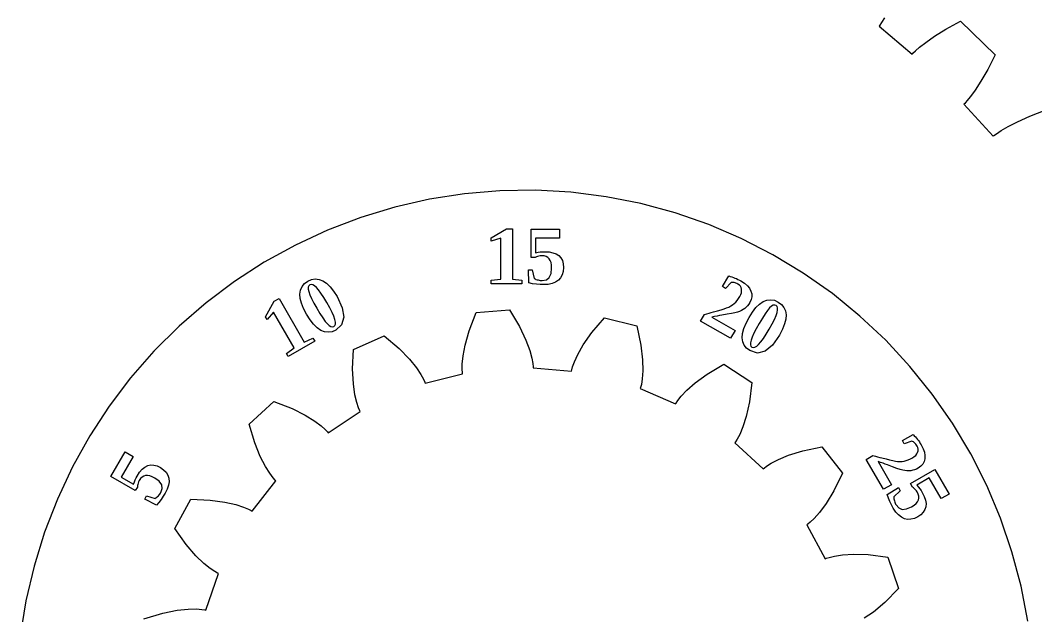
# Model space of a CAD drawing. Header units: metres. Extents: x -322 to 194, y -258 to 258.
# Drawn here: x -67.7 to 68.5, y 11.2 to 91 of the extents above; entities that cross this region are included whole.
import ezdxf

# ---------------------------------------------------------------- set-up
doc = ezdxf.new("R2010")
doc.units = ezdxf.units.M

msp = doc.modelspace()

# ---------------------------------------------------------------- linework, layer by layer
for p, q in [((48.2382, 91.3914), (47.8465, 90.7499)), ((47.5959, 90.3822), (47.5076, 90.2644)), ((47.5076, 90.2644), (51.9468, 86.5112)), ((47.8465, 90.7499), (47.5959, 90.3822)), ((56.4683, 89.8483), (58.4084, 90.9157)), ((58.4084, 90.9157), (63.0778, 86.3998)), ((53.7825, 88.0813), (54.9446, 88.8968)), ((54.9446, 88.8968), (56.4683, 89.8483)), ((52.3693, 86.9261), (52.9367, 87.4191)), ((52.9367, 87.4191), (53.7825, 88.0813)), ((51.9468, 86.5112), (52.0484, 86.6179)), ((52.0484, 86.6179), (52.3693, 86.9261)), ((63.0778, 86.3998), (62.0759, 84.4251)), ((62.0759, 84.4251), (61.1758, 82.8704)), ((61.1758, 82.8704), (60.3996, 81.6817)), ((59.7661, 80.8143), (59.2923, 80.2307)), ((60.3996, 81.6817), (59.7661, 80.8143)), ((58.995, 79.8997), (58.8917, 79.7946)), ((58.8917, 79.7946), (62.7911, 75.4833)), ((59.2923, 80.2307), (58.995, 79.8997)), ((66.08, 77.448), (67.717, 78.188)), ((67.717, 78.188), (69.7821, 78.9872)), ((63.8931, 76.2512), (64.8197, 76.7947)), ((64.8197, 76.7947), (66.08, 77.448)), ((62.7911, 75.4833), (62.906, 75.5755)), ((62.906, 75.5755), (63.265, 75.8382)), ((63.265, 75.8382), (63.8931, 76.2512)), ((-3.38458, 68.176), (-8.13205, 67.7739)), ((1.37936, 68.2461), (-3.38458, 68.176)), ((6.13661, 67.9836), (1.37936, 68.2461)), ((-12.8399, 67.0415), (-17.4852, 65.9825)), ((-8.13205, 67.7739), (-12.8399, 67.0415)), ((10.864, 67.3899), (6.13661, 67.9836)), ((15.5384, 66.4679), (10.864, 67.3899)), ((-17.4852, 65.9825), (-22.0453, 64.6021)), ((20.1371, 65.2221), (15.5384, 66.4679)), ((-22.0453, 64.6021), (-26.498, 62.9069)), ((24.6377, 63.6585), (20.1371, 65.2221)), ((-26.498, 62.9069), (-30.8217, 60.9053)), ((-4.52878, 61.8867), (-2.47278, 63.0887)), ((-2.47278, 63.0887), (-1.70078, 63.0887)), ((-1.70078, 63.0887), (-1.70078, 56.3268)), ((0.81, 59.2558), (0.81, 63.0247)), ((0.81, 63.0247), (4.616, 63.0247)), ((4.616, 63.0247), (4.616, 61.8117)), ((29.0183, 61.7848), (24.6377, 63.6585)), ((-4.52878, 61.4247), (-4.52878, 61.8867)), ((-3.27277, 61.8367), (-4.52878, 61.4247)), ((-3.27277, 56.3268), (-3.27277, 61.8367)), ((4.616, 61.8117), (1.41399, 61.8117)), ((1.41399, 61.8117), (1.41399, 59.8697)), ((33.2575, 59.6101), (29.0183, 61.7848)), ((-30.8217, 60.9053), (-34.9951, 58.6069)), ((1.73737, 59.9341), (2.04449, 59.98)), ((2.04449, 59.98), (2.33537, 60.0076)), ((2.33537, 60.0076), (2.60999, 60.0167)), ((2.60999, 60.0167), (3.21536, 59.9834)), ((3.21536, 59.9834), (3.73749, 59.8835)), ((-34.9951, 58.6069), (-38.9981, 56.023)), ((1.35399, 59.2558), (0.81, 59.2558)), ((1.52199, 59.3267), (1.35399, 59.2558)), ((1.41399, 59.8697), (1.73737, 59.9341)), ((1.68661, 59.3884), (1.52199, 59.3267)), ((1.8595, 59.4325), (1.68661, 59.3884)), ((2.04062, 59.4589), (1.8595, 59.4325)), ((2.23, 59.4677), (2.04062, 59.4589)), ((2.55437, 59.4434), (2.23, 59.4677)), ((2.8315, 59.3705), (2.55437, 59.4434)), ((3.06137, 59.2489), (2.8315, 59.3705)), ((3.24399, 59.0788), (3.06137, 59.2489)), ((3.38312, 58.8548), (3.24399, 59.0788)), ((3.4825, 58.5708), (3.38312, 58.8548)), ((3.73749, 59.8835), (4.17636, 59.7169)), ((4.17636, 59.7169), (4.532, 59.4837)), ((4.532, 59.4837), (4.80675, 59.1838)), ((4.80675, 59.1838), (5.00299, 58.816)), ((5.00299, 58.816), (5.12074, 58.3803)), ((37.3347, 57.145), (33.2575, 59.6101)), ((0.51099, 55.8188), (0.446, 57.5858)), ((0.446, 57.5858), (0.946, 57.5858)), ((0.946, 57.5858), (1.22899, 56.4167)), ((3.54211, 58.2267), (3.4825, 58.5708)), ((3.48381, 57.0908), (3.562, 57.8228)), ((3.562, 57.8228), (3.54211, 58.2267)), ((5.11731, 57.3599), (4.98924, 56.9065)), ((5.15999, 57.8768), (5.11731, 57.3599)), ((5.12074, 58.3803), (5.15999, 57.8768)), ((-38.9981, 56.023), (-42.8111, 53.1662)), ((-29.595, 55.7301), (-29.1402, 56.0623)), ((-29.1402, 56.0623), (-28.6412, 56.2816)), ((-28.6412, 56.2816), (-28.1426, 56.3629)), ((-28.1426, 56.3629), (-27.6445, 56.3062)), ((-27.6445, 56.3062), (-27.1468, 56.1116)), ((-27.1468, 56.1116), (-26.6542, 55.7816)), ((-4.53377, 56.1967), (-3.27277, 56.3268)), ((-4.53377, 55.7287), (-4.53377, 56.1967)), ((-1.70078, 56.3268), (-0.43378, 56.1967)), ((-0.43378, 56.1967), (-0.43378, 55.7287)), ((1.22899, 56.4167), (1.34111, 56.3596)), ((1.34111, 56.3596), (1.4655, 56.3083)), ((1.4655, 56.3083), (1.60211, 56.2626)), ((1.60211, 56.2626), (1.75099, 56.2227)), ((1.75099, 56.2227), (1.90224, 56.1908)), ((1.90224, 56.1908), (2.04599, 56.168)), ((2.04599, 56.168), (2.18224, 56.1543)), ((2.18224, 56.1543), (2.31099, 56.1497)), ((2.31099, 56.1497), (2.85831, 56.2543)), ((2.85831, 56.2543), (3.24924, 56.568)), ((3.24924, 56.568), (3.48381, 57.0908)), ((4.09912, 55.9321), (3.64749, 55.748)), ((4.47699, 56.1898), (4.09912, 55.9321)), ((4.7758, 56.5164), (4.47699, 56.1898)), ((4.98924, 56.9065), (4.7758, 56.5164)), ((26.5005, 55.3277), (27.3295, 56.7636)), ((27.6398, 55.887), (26.9101, 55.0912)), ((27.3295, 56.7636), (27.5404, 56.6963)), ((27.5404, 56.6963), (27.7473, 56.6269)), ((27.7475, 55.9016), (27.6398, 55.887)), ((27.7473, 56.6269), (27.9504, 56.5554)), ((27.8544, 55.9063), (27.7475, 55.9016)), ((27.9603, 55.9011), (27.8544, 55.9063)), ((27.9504, 56.5554), (28.1495, 56.4819)), ((28.0653, 55.8861), (27.9603, 55.9011)), ((28.1756, 55.8583), (28.0653, 55.8861)), ((28.1495, 56.4819), (28.3484, 56.4014)), ((28.3484, 56.4014), (28.551, 56.3089)), ((28.551, 56.3089), (28.7573, 56.2046)), ((28.7573, 56.2046), (28.9672, 56.0883)), ((28.9672, 56.0883), (29.4418, 55.7786)), ((41.23, 54.4014), (37.3347, 57.145)), ((-30.2027, 54.3346), (-30.1263, 54.8662)), ((-30.1263, 54.8662), (-29.9237, 55.3314)), ((-29.9237, 55.3314), (-29.595, 55.7301)), ((-29.0333, 55.438), (-29.1024, 55.2418)), ((-29.1024, 55.2418), (-29.1014, 54.9818)), ((-29.1014, 54.9818), (-29.0304, 54.6581)), ((-28.8943, 55.5704), (-29.0333, 55.438)), ((-29.0304, 54.6581), (-28.8824, 54.2521)), ((-28.7061, 55.6251), (-28.8943, 55.5704)), ((-28.4948, 55.5854), (-28.7061, 55.6251)), ((-28.2604, 55.4512), (-28.4948, 55.5854)), ((-28.0029, 55.2224), (-28.2604, 55.4512)), ((-27.714, 54.8892), (-28.0029, 55.2224)), ((-27.3858, 54.4402), (-27.714, 54.8892)), ((-26.6542, 55.7816), (-26.1708, 55.3181)), ((-26.1708, 55.3181), (-25.6965, 54.7209)), ((-25.6965, 54.7209), (-25.2314, 53.9901)), ((-0.43378, 55.7287), (-4.53377, 55.7287)), ((1.01212, 55.7234), (0.51099, 55.8188)), ((1.5145, 55.6553), (1.01212, 55.7234)), ((2.01811, 55.6144), (1.5145, 55.6553)), ((2.52299, 55.6008), (2.01811, 55.6144)), ((3.12212, 55.6376), (2.52299, 55.6008)), ((3.64749, 55.748), (3.12212, 55.6376)), ((26.9101, 55.0912), (26.5005, 55.3277)), ((28.2961, 55.8144), (28.1756, 55.8583)), ((28.4268, 55.7543), (28.2961, 55.8144)), ((28.5676, 55.6781), (28.4268, 55.7543)), ((28.7533, 55.5447), (28.5676, 55.6781)), ((28.8957, 55.3839), (28.7533, 55.5447)), ((28.9947, 55.1958), (28.8957, 55.3839)), ((28.9478, 54.2626), (29.0274, 54.5085)), ((29.0504, 54.9803), (28.9947, 55.1958)), ((29.0274, 54.5085), (29.0616, 54.7477)), ((29.0616, 54.7477), (29.0504, 54.9803)), ((29.4418, 55.7786), (29.8246, 55.4507)), ((29.8246, 55.4507), (30.1155, 55.1045)), ((30.1155, 55.1045), (30.3146, 54.74)), ((30.3146, 54.74), (30.4204, 54.364)), ((-42.8111, 53.1662), (-46.4155, 50.0503)), ((-34.8498, 51.304), (-33.6702, 53.373)), ((-33.6702, 53.373), (-33.0016, 53.759)), ((-33.0016, 53.759), (-29.6207, 47.9029)), ((-30.1573, 53.7424), (-30.2027, 54.3346)), ((-29.995, 53.0943), (-30.1573, 53.7424)), ((-28.8824, 54.2521), (-28.6513, 53.745)), ((-28.6513, 53.745), (-28.3372, 53.1368)), ((-28.3372, 53.1368), (-27.94, 52.4274)), ((-27.0183, 53.8752), (-27.3858, 54.4402)), ((-26.6115, 53.1944), (-27.0183, 53.8752)), ((-26.2165, 52.4862), (-26.6115, 53.1944)), ((-25.2314, 53.9901), (-24.529, 52.4744)), ((28.0605, 53.0657), (28.2678, 53.2603)), ((28.2678, 53.2603), (28.464, 53.4826)), ((28.464, 53.4826), (28.6489, 53.7325)), ((28.6489, 53.7325), (28.8228, 54.0101)), ((28.8228, 54.0101), (28.9478, 54.2626)), ((30.1655, 53.2037), (30.0159, 52.9686)), ((30.3458, 53.5959), (30.1655, 53.2037)), ((30.4308, 53.9827), (30.3458, 53.5959)), ((30.4204, 54.364), (30.4308, 53.9827)), ((31.4636, 52.9883), (31.9538, 53.3236)), ((31.9538, 53.3236), (32.4524, 53.5232)), ((32.4524, 53.5232), (32.9565, 53.5804)), ((32.9565, 53.5804), (33.4661, 53.4951)), ((33.4661, 53.4951), (33.9813, 53.2673)), ((33.9813, 53.2673), (34.4207, 52.9448)), ((44.9244, 51.3929), (41.23, 54.4014)), ((-33.737, 51.8887), (-34.6188, 50.9039)), ((-30.982, 47.1169), (-33.737, 51.8887)), ((-29.7155, 52.3902), (-29.995, 53.0943)), ((-29.319, 51.6301), (-29.7155, 52.3902)), ((-27.94, 52.4274), (-27.5174, 51.7173)), ((-25.9042, 51.8728), (-26.2165, 52.4862)), ((-25.6744, 51.3542), (-25.9042, 51.8728)), ((-24.529, 52.4744), (-24.3234, 51.2208)), ((-7.507, 49.4107), (-6.54062, 51.8491)), ((-6.54062, 51.8491), (-2.08266, 52.2185)), ((-2.08266, 52.2185), (-0.7281, 49.9724)), ((24.3895, 51.7004), (24.6955, 51.7894)), ((24.6955, 51.7894), (24.9873, 51.8719)), ((24.9873, 51.8719), (25.2649, 51.9477)), ((25.2649, 51.9477), (25.8194, 52.0965)), ((25.8194, 52.0965), (26.3002, 52.2348)), ((26.3002, 52.2348), (26.7074, 52.3626)), ((26.7074, 52.3626), (27.041, 52.48)), ((27.041, 52.48), (27.3277, 52.6005)), ((27.3277, 52.6005), (27.5931, 52.7383)), ((27.5931, 52.7383), (27.8374, 52.8933)), ((28.1625, 51.83), (27.6913, 51.7287)), ((27.8374, 52.8933), (28.0605, 53.0657)), ((28.5111, 51.9222), (28.1625, 51.83)), ((28.7878, 52.0181), (28.5111, 51.9222)), ((29.0421, 52.1304), (28.7878, 52.0181)), ((29.2738, 52.2589), (29.0421, 52.1304)), ((29.4831, 52.4037), (29.2738, 52.2589)), ((29.6747, 52.5686), (29.4831, 52.4037)), ((29.8524, 52.7569), (29.6747, 52.5686)), ((30.0159, 52.9686), (29.8524, 52.7569)), ((30.0534, 51.2061), (30.5134, 51.9295)), ((30.5134, 51.9295), (30.9835, 52.5235)), ((30.9835, 52.5235), (31.4636, 52.9883)), ((32.5425, 52.139), (32.2189, 51.6853)), ((32.8201, 52.4701), (32.5425, 52.139)), ((33.065, 52.6935), (32.8201, 52.4701)), ((33.2896, 52.8243), (33.065, 52.6935)), ((33.494, 52.8626), (33.2896, 52.8243)), ((33.6782, 52.8084), (33.494, 52.8626)), ((33.8197, 52.6727), (33.6782, 52.8084)), ((33.6785, 51.4457), (33.8226, 51.8624)), ((33.891, 52.4699), (33.8197, 52.6727)), ((33.8226, 51.8624), (33.8919, 52.1998)), ((33.8919, 52.1998), (33.891, 52.4699)), ((34.4207, 52.9448), (34.7404, 52.5536)), ((34.7404, 52.5536), (34.9404, 52.0939)), ((34.9404, 52.0939), (35.0207, 51.5656)), ((-34.6188, 50.9039), (-34.8498, 51.304)), ((-28.8504, 50.8918), (-29.319, 51.6301)), ((-28.3736, 50.286), (-28.8504, 50.8918)), ((-27.5174, 51.7173), (-27.1413, 51.1311)), ((-27.1413, 51.1311), (-26.8116, 50.6688)), ((-26.8116, 50.6688), (-26.5283, 50.3303)), ((-25.5271, 50.9303), (-25.6744, 51.3542)), ((-25.4565, 50.5887), (-25.5271, 50.9303)), ((-25.4559, 50.3159), (-25.4565, 50.5887)), ((-24.3234, 51.2208), (-24.6145, 50.2294)), ((8.94337, 49.171), (10.6491, 51.1635)), ((10.6491, 51.1635), (14.9855, 50.0654)), ((23.5552, 50.7143), (24.0692, 51.6046)), ((27.558, 48.4033), (23.5552, 50.7143)), ((24.0692, 51.6046), (24.3895, 51.7004)), ((25.4227, 51.3267), (25.0738, 51.2567)), ((25.0738, 51.2567), (28.1725, 49.4677)), ((25.7569, 51.3903), (25.4227, 51.3267)), ((26.0763, 51.4476), (25.7569, 51.3903)), ((26.3809, 51.4986), (26.0763, 51.4476)), ((27.0974, 51.6182), (26.3809, 51.4986)), ((27.6913, 51.7287), (27.0974, 51.6182)), ((29.3622, 49.7153), (29.6484, 50.4311)), ((29.6484, 50.4311), (30.0534, 51.2061)), ((31.4335, 50.4104), (31.0298, 49.6895)), ((31.8492, 51.1091), (31.4335, 50.4104)), ((32.2189, 51.6853), (31.8492, 51.1091)), ((33.1482, 50.3362), (33.4536, 50.9369)), ((33.4536, 50.9369), (33.6785, 51.4457)), ((34.9812, 50.974), (34.8215, 50.3236)), ((35.0207, 51.5656), (34.9812, 50.974)), ((48.3999, 48.1339), (44.9244, 51.3929)), ((-46.4155, 50.0503), (-49.7937, 46.6906)), ((-27.8885, 49.8127), (-28.3736, 50.286)), ((-27.3952, 49.4719), (-27.8885, 49.8127)), ((-26.8974, 49.2682), (-27.3952, 49.4719)), ((-26.3994, 49.205), (-26.8974, 49.2682)), ((-26.5283, 50.3303), (-26.2794, 50.1012)), ((-25.901, 49.2823), (-26.3994, 49.205)), ((-26.2794, 50.1012), (-26.0526, 49.9659)), ((-26.0526, 49.9659), (-25.8477, 49.9244)), ((-25.4023, 49.5001), (-25.901, 49.2823)), ((-25.8477, 49.9244), (-25.6648, 49.9767)), ((-25.6648, 49.9767), (-25.5253, 50.1119)), ((-25.5253, 50.1119), (-25.4559, 50.3159)), ((-24.6145, 50.2294), (-25.4023, 49.5001)), ((-8.05127, 47.4973), (-7.507, 49.4107)), ((-0.7281, 49.9724), (0.12366, 48.1747)), ((7.8073, 47.538), (8.94337, 49.171)), ((14.9855, 50.0654), (15.5374, 47.5012)), ((28.1725, 49.4677), (27.558, 48.4033)), ((29.1463, 48.4609), (29.1948, 49.0585)), ((29.1948, 49.0585), (29.3622, 49.7153)), ((30.7102, 49.0706), (30.4747, 48.5539)), ((31.0298, 49.6895), (30.7102, 49.0706)), ((32.3461, 48.9473), (32.762, 49.6434)), ((32.762, 49.6434), (33.1482, 50.3362)), ((34.5414, 49.6143), (34.1411, 48.8461)), ((34.8215, 50.3236), (34.5414, 49.6143)), ((-28.2244, 48.0186), (-31.7751, 45.9686)), ((-29.6207, 47.9029), (-28.4584, 48.4239)), ((-28.4584, 48.4239), (-28.2244, 48.0186)), ((-23.0216, 46.916), (-18.9251, 48.7129)), ((-18.9251, 48.7129), (-16.9147, 47.0284)), ((0.12366, 48.1747), (0.63374, 46.7752)), ((29.2188, 47.928), (29.1463, 48.4609)), ((29.4131, 47.465), (29.2188, 47.928)), ((30.2492, 47.8093), (30.2454, 47.5451)), ((30.3232, 48.1393), (30.2492, 47.8093)), ((30.4747, 48.5539), (30.3232, 48.1393)), ((31.3434, 47.5723), (31.6368, 47.9117)), ((31.6368, 47.9117), (31.9711, 48.3701)), ((31.9711, 48.3701), (32.3461, 48.9473)), ((34.1411, 48.8461), (33.1796, 47.48)), ((51.6397, 44.6404), (48.3999, 48.1339)), ((-49.7937, 46.6906), (-52.9294, 43.1034)), ((-32.0091, 46.3739), (-30.982, 47.1169)), ((-31.7751, 45.9686), (-32.0091, 46.3739)), ((-23.1439, 44.296), (-23.0216, 46.916)), ((-16.9147, 47.0284), (-15.5253, 45.6046)), ((-8.32404, 46.0329), (-8.05127, 47.4973)), ((0.63374, 46.7752), (0.91377, 45.7313)), ((7.07385, 46.2415), (7.8073, 47.538)), ((15.5374, 47.5012), (15.7593, 45.5243)), ((29.7292, 47.0721), (29.4131, 47.465)), ((30.1672, 46.7491), (29.7292, 47.0721)), ((31.1927, 46.4315), (30.1672, 46.7491)), ((30.2454, 47.5451), (30.3119, 47.347)), ((30.3119, 47.347), (30.4487, 47.2147)), ((30.4487, 47.2147), (30.6355, 47.1615)), ((30.6355, 47.1615), (30.8469, 47.2034)), ((30.8469, 47.2034), (31.0828, 47.3403)), ((31.0828, 47.3403), (31.3434, 47.5723)), ((32.1969, 46.6751), (31.1927, 46.4315)), ((33.1796, 47.48), (32.1969, 46.6751)), ((-15.5253, 45.6046), (-14.5885, 44.4465)), ((-8.42842, 44.9571), (-8.32404, 46.0329)), ((0.91377, 45.7313), (1.04425, 45.0095)), ((1.04425, 45.0095), (1.08644, 44.586)), ((6.37828, 44.5675), (6.62582, 45.2579)), ((6.62582, 45.2579), (7.07385, 46.2415)), ((15.7593, 45.5243), (15.7873, 44.035)), ((-23.0374, 42.3095), (-23.1439, 44.296)), ((-14.5885, 44.4465), (-13.9846, 43.5501)), ((-13.4005, 42.3924), (-8.39119, 43.6609)), ((-8.43832, 44.2237), (-8.42842, 44.9571)), ((-8.41026, 43.7991), (-8.43832, 44.2237)), ((-8.39119, 43.6609), (-8.41026, 43.7991)), ((1.08644, 44.586), (1.09038, 44.4466)), ((1.09038, 44.4466), (6.24014, 44.0199)), ((6.24014, 44.0199), (6.26698, 44.1568)), ((6.26698, 44.1568), (6.37828, 44.5675)), ((15.7873, 44.035), (15.7132, 42.9567)), ((22.8198, 42.4272), (24.4246, 43.6029)), ((24.4246, 43.6029), (26.6849, 44.9335)), ((26.6849, 44.9335), (30.4297, 42.4869)), ((54.6279, 40.9295), (51.6397, 44.6404)), ((-52.9294, 43.1034), (-55.8072, 39.3063)), ((-22.8199, 40.8359), (-23.0374, 42.3095)), ((-13.9846, 43.5501), (-13.6269, 42.9098)), ((-13.6269, 42.9098), (-13.4495, 42.523)), ((-13.4495, 42.523), (-13.4005, 42.3924)), ((15.7132, 42.9567), (15.6022, 42.2316)), ((21.7052, 41.4392), (22.8198, 42.4272)), ((30.4297, 42.4869), (30.1191, 39.8825)), ((15.5047, 41.8175), (15.4631, 41.6843)), ((15.4631, 41.6843), (20.1953, 39.6086)), ((15.6022, 42.2316), (15.5047, 41.8175)), ((20.962, 40.6544), (21.7052, 41.4392)), ((57.3499, 37.0191), (54.6279, 40.9295)), ((-37.0078, 36.8988), (-33.7168, 39.9285)), ((-33.7168, 39.9285), (-31.2683, 38.988)), ((-22.5693, 39.7845), (-22.8199, 40.8359)), ((-22.3405, 39.0876), (-22.5693, 39.7845)), ((20.1953, 39.6086), (20.2651, 39.7294)), ((20.2651, 39.7294), (20.5037, 40.0816)), ((20.5037, 40.0816), (20.962, 40.6544)), ((30.1191, 39.8825), (29.6871, 37.9406)), ((-55.8072, 39.3063), (-58.4131, 35.3176)), ((-31.2683, 38.988), (-29.4919, 38.0925)), ((-26.4392, 35.7444), (-22.1132, 38.5707)), ((-22.1761, 38.6952), (-22.3405, 39.0876)), ((-22.1132, 38.5707), (-22.1761, 38.6952)), ((-36.2728, 34.3811), (-37.0078, 36.8988)), ((-29.4919, 38.0925), (-28.2298, 37.3015)), ((-28.2298, 37.3015), (-27.3676, 36.6496)), ((29.6871, 37.9406), (29.23, 36.523)), ((59.7925, 32.9285), (57.3499, 37.0191)), ((-27.3676, 36.6496), (-26.8213, 36.1602)), ((-26.8213, 36.1602), (-26.528, 35.852)), ((-26.528, 35.852), (-26.4392, 35.7444)), ((28.8098, 35.5271), (28.4695, 34.8774)), ((29.23, 36.523), (28.8098, 35.5271)), ((50.641, 34.6806), (52.0769, 35.5096)), ((52.0769, 35.5096), (52.2259, 35.3458)), ((-58.4131, 35.3176), (-60.7345, 31.1569)), ((-35.527, 32.5368), (-36.2728, 34.3811)), ((28.2427, 34.5173), (28.1601, 34.4049)), ((28.1601, 34.4049), (31.9619, 30.9051)), ((28.4695, 34.8774), (28.2427, 34.5173)), ((50.8775, 34.271), (50.641, 34.6806)), ((51.9073, 34.5953), (50.8775, 34.271)), ((52.0079, 34.554), (51.9073, 34.5953)), ((52.1028, 34.5047), (52.0079, 34.554)), ((52.192, 34.4473), (52.1028, 34.5047)), ((52.2754, 34.3818), (52.192, 34.4473)), ((52.2259, 35.3458), (52.3704, 35.1823)), ((52.3571, 34.3025), (52.2754, 34.3818)), ((52.4394, 34.2042), (52.3571, 34.3025)), ((52.3704, 35.1823), (52.5105, 35.0188)), ((52.5225, 34.0869), (52.4394, 34.2042)), ((52.5105, 35.0188), (52.6462, 34.8556)), ((52.6064, 33.9505), (52.5225, 34.0869)), ((52.6462, 34.8556), (52.7782, 34.6864)), ((52.7782, 34.6864), (52.9075, 34.5051)), ((52.9075, 34.5051), (53.0339, 34.3115)), ((53.0339, 34.3115), (53.1575, 34.1059)), ((53.1575, 34.1059), (53.4137, 33.6004)), ((-55.5595, 29.8801), (-53.6565, 33.1761)), ((-53.6565, 33.1761), (-52.606, 32.5696)), ((33.9844, 32.1462), (35.3595, 32.7188)), ((35.3595, 32.7188), (37.259, 33.3097)), ((37.259, 33.3097), (39.8289, 33.8343)), ((39.8289, 33.8343), (42.5764, 30.3043)), ((52.2279, 32.5345), (52.4198, 32.7077)), ((52.4198, 32.7077), (52.569, 32.8978)), ((52.569, 32.8978), (52.6756, 33.1047)), ((52.7005, 33.7421), (52.6064, 33.9505)), ((52.6756, 33.1047), (52.7351, 33.3192)), ((52.7435, 33.5316), (52.7005, 33.7421)), ((52.7351, 33.3192), (52.7435, 33.5316)), ((53.4137, 33.6004), (53.5812, 33.1251)), ((53.5812, 33.1251), (53.6601, 32.6798)), ((61.9438, 28.6773), (59.7925, 32.9285)), ((-52.606, 32.5696), (-54.207, 29.7966)), ((-50.6319, 31.3329), (-50.2348, 31.4209)), ((-50.2348, 31.4209), (-49.8182, 31.4069)), ((-49.8182, 31.4069), (-49.382, 31.291)), ((-34.8429, 31.2137), (-35.527, 32.5368)), ((32.4073, 31.2524), (33.0267, 31.6452)), ((33.0267, 31.6452), (33.9844, 32.1462)), ((45.7836, 32.1579), (46.6739, 32.6719)), ((48.0946, 28.1552), (45.7836, 32.1579)), ((46.6739, 32.6719), (46.9991, 32.5947)), ((46.9991, 32.5947), (47.3087, 32.5188)), ((47.3087, 32.5188), (47.6027, 32.4443)), ((47.7071, 31.7544), (47.37, 31.8683)), ((47.37, 31.8683), (49.159, 28.7697)), ((47.6027, 32.4443), (47.881, 32.3712)), ((48.0284, 31.6425), (47.7071, 31.7544)), ((47.881, 32.3712), (48.4355, 32.2228)), ((48.3336, 31.5324), (48.0284, 31.6425)), ((48.6229, 31.4242), (48.3336, 31.5324)), ((48.4355, 32.2228), (48.9211, 32.1022)), ((49.3032, 31.1696), (48.6229, 31.4242)), ((48.9211, 32.1022), (49.3377, 32.0093)), ((49.3377, 32.0093), (49.6853, 31.9441)), ((49.6853, 31.9441), (49.9938, 31.9051)), ((49.9938, 31.9051), (50.2925, 31.8917)), ((50.2925, 31.8917), (50.5816, 31.9039)), ((50.5816, 31.9039), (50.861, 31.9416)), ((50.861, 31.9416), (51.1378, 32.0065)), ((51.1378, 32.0065), (51.4189, 32.1009)), ((51.4189, 32.1009), (51.704, 32.2248)), ((51.704, 32.2248), (51.9934, 32.3783)), ((51.9934, 32.3783), (52.2279, 32.5345)), ((53.3722, 31.5506), (53.1052, 31.2581)), ((53.5539, 31.8861), (53.3722, 31.5506)), ((53.6503, 32.2645), (53.5539, 31.8861)), ((53.6601, 32.6798), (53.6503, 32.2645)), ((-60.7345, 31.1569), (-62.7599, 26.8444)), ((-52.0545, 29.9349), (-51.723, 30.4425)), ((-51.723, 30.4425), (-51.3754, 30.8447)), ((-51.3754, 30.8447), (-51.0117, 31.1415)), ((-50.9252, 30.0149), (-51.1639, 29.9419)), ((-51.0117, 31.1415), (-50.6319, 31.3329)), ((-50.6617, 30.0234), (-50.9252, 30.0149)), ((-50.366, 29.9675), (-50.6617, 30.0234)), ((-49.382, 31.291), (-48.9263, 31.0732)), ((-48.9263, 31.0732), (-48.5, 30.7779)), ((-48.5, 30.7779), (-48.1714, 30.4403)), ((-48.1714, 30.4403), (-47.9403, 30.0604)), ((-47.9403, 30.0604), (-47.8068, 29.6383)), ((-34.2645, 30.3006), (-34.8429, 31.2137)), ((-33.8218, 29.7158), (-34.2645, 30.3006)), ((31.9619, 30.9051), (32.0672, 30.9966)), ((32.0672, 30.9966), (32.4073, 31.2524)), ((42.5764, 30.3043), (41.437, 27.9419)), ((49.8727, 30.9684), (49.3032, 31.1696)), ((50.3315, 30.8205), (49.8727, 30.9684)), ((50.6795, 30.726), (50.3315, 30.8205)), ((50.9671, 30.6707), (50.6795, 30.726)), ((51.2434, 30.6408), (50.9671, 30.6707)), ((51.5084, 30.6362), (51.2434, 30.6408)), ((51.762, 30.657), (51.5084, 30.6362)), ((51.722, 28.9264), (54.986, 30.8109)), ((52.0105, 30.704), (51.762, 30.657)), ((52.2584, 30.7782), (52.0105, 30.704)), ((52.5059, 30.8798), (52.2584, 30.7782)), ((52.753, 31.0086), (52.5059, 30.8798)), ((53.1052, 31.2581), (52.753, 31.0086)), ((54.986, 30.8109), (56.889, 27.5148)), ((-52.2955, 27.9955), (-55.5595, 29.8801)), ((-54.207, 29.7966), (-52.5252, 28.8256)), ((-52.5252, 28.8256), (-52.4192, 29.1378)), ((-52.4192, 29.1378), (-52.3054, 29.4268)), ((-52.3054, 29.4268), (-52.1839, 29.6925)), ((-52.1839, 29.6925), (-52.0545, 29.9349)), ((-52.001, 28.6476), (-52.0235, 28.4667)), ((-51.9721, 28.8211), (-52.001, 28.6476)), ((-51.9238, 28.9928), (-51.9721, 28.8211)), ((-51.8561, 29.1629), (-51.9238, 28.9928)), ((-51.7691, 29.3313), (-51.8561, 29.1629)), ((-51.5858, 29.6001), (-51.7691, 29.3313)), ((-51.3841, 29.8036), (-51.5858, 29.6001)), ((-51.1639, 29.9419), (-51.3841, 29.8036)), ((-50.0383, 29.8471), (-50.366, 29.9675)), ((-49.6785, 29.6623), (-50.0383, 29.8471)), ((-49.0837, 29.2287), (-49.6785, 29.6623)), ((-48.7482, 28.7641), (-49.0837, 29.2287)), ((-48.672, 28.2687), (-48.7482, 28.7641)), ((-47.8389, 28.699), (-48.006, 28.1888)), ((-47.7725, 29.1822), (-47.8389, 28.699)), ((-47.8068, 29.6383), (-47.7725, 29.1822)), ((-36.6128, 25.2228), (-33.4389, 29.3006)), ((-33.5389, 29.398), (-33.8218, 29.7158)), ((-33.4389, 29.3006), (-33.5389, 29.398)), ((49.159, 28.7697), (48.0946, 28.1552)), ((51.994, 28.4553), (51.722, 28.9264)), ((54.2375, 29.6813), (52.5557, 28.7103)), ((52.5557, 28.7103), (52.7731, 28.4624)), ((55.8385, 26.9083), (54.2375, 29.6813)), ((63.7934, 24.2865), (61.9438, 28.6773)), ((-52.0235, 28.4667), (-52.2955, 27.9955)), ((-51.0312, 26.8453), (-50.7812, 27.2783)), ((-50.7812, 27.2783), (-49.6273, 26.9389)), ((-49.3073, 27.185), (-49.1983, 27.294)), ((-49.1983, 27.294), (-49.095, 27.409)), ((-49.095, 27.409), (-49.0034, 27.5221)), ((-49.0034, 27.5221), (-48.9234, 27.6332)), ((-48.9234, 27.6332), (-48.8551, 27.7424)), ((-48.8551, 27.7424), (-48.672, 28.2687)), ((-48.2737, 27.6516), (-48.5379, 27.2211)), ((-48.006, 28.1888), (-48.2737, 27.6516)), ((41.437, 27.9419), (40.3979, 26.2455)), ((48.5959, 27.4668), (50.0937, 28.4066)), ((48.7639, 26.9852), (48.5959, 27.4668)), ((50.3437, 27.9736), (49.4728, 27.144)), ((50.0937, 28.4066), (50.3437, 27.9736)), ((52.1395, 28.3453), (51.994, 28.4553)), ((52.2752, 28.2336), (52.1395, 28.3453)), ((52.3998, 28.1059), (52.2752, 28.2336)), ((52.5132, 27.9622), (52.3998, 28.1059)), ((52.6156, 27.8026), (52.5132, 27.9622)), ((52.7567, 27.5096), (52.6156, 27.8026)), ((52.8321, 27.2331), (52.7567, 27.5096)), ((52.7731, 28.4624), (52.9664, 28.2194)), ((52.9664, 28.2194), (53.1358, 27.9813)), ((53.1358, 27.9813), (53.281, 27.748)), ((53.281, 27.748), (53.5549, 27.2071)), ((56.889, 27.5148), (55.8385, 26.9083)), ((-62.7599, 26.8444), (-64.4796, 22.401)), ((-49.4685, 26.0181), (-51.0312, 26.8453)), ((-49.6273, 26.9389), (-49.5218, 27.0075)), ((-49.5218, 27.0075), (-49.4151, 27.0895)), ((-49.1353, 26.4044), (-49.4685, 26.0181)), ((-49.4151, 27.0895), (-49.3073, 27.185)), ((-48.8251, 26.8054), (-49.1353, 26.4044)), ((-48.5379, 27.2211), (-48.8251, 26.8054)), ((-46.9837, 22.8832), (-44.8547, 26.8173)), ((-44.8547, 26.8173), (-42.2335, 26.7228)), ((-42.2335, 26.7228), (-40.2626, 26.4526)), ((-40.2626, 26.4526), (-38.812, 26.1141)), ((-38.812, 26.1141), (-37.7849, 25.7776)), ((40.3979, 26.2455), (39.5052, 25.0531)), ((48.9561, 26.516), (48.7639, 26.9852)), ((49.1725, 26.0594), (48.9561, 26.516)), ((49.4132, 25.6154), (49.1725, 26.0594)), ((49.4728, 27.144), (49.4794, 27.0184)), ((49.4794, 27.0184), (49.4971, 26.885)), ((49.4971, 26.885), (49.5259, 26.7439)), ((49.5259, 26.7439), (49.5658, 26.595)), ((49.5658, 26.595), (49.6138, 26.448)), ((49.6138, 26.448), (49.6659, 26.3121)), ((49.6659, 26.3121), (49.7222, 26.1873)), ((49.7222, 26.1873), (49.7826, 26.0735)), ((49.7826, 26.0735), (50.1468, 25.6518)), ((51.857, 25.8266), (52.1969, 26.0458)), ((52.1969, 26.0458), (52.465, 26.2694)), ((52.465, 26.2694), (52.6613, 26.4975)), ((52.6613, 26.4975), (52.7857, 26.73)), ((52.7857, 26.73), (52.8418, 26.9733)), ((52.8418, 26.9733), (52.8321, 27.2331)), ((53.5549, 27.2071), (53.7294, 26.705)), ((53.7294, 26.705), (53.8046, 26.2416)), ((53.8046, 26.2416), (53.7804, 25.817)), ((-37.7849, 25.7776), (-37.1093, 25.4921)), ((-37.1093, 25.4921), (-36.7317, 25.2958)), ((-36.7317, 25.2958), (-36.6128, 25.2228)), ((39.5052, 25.0531), (38.7845, 24.2477)), ((49.7446, 25.1149), (49.4132, 25.6154)), ((50.1029, 24.7152), (49.7446, 25.1149)), ((50.4881, 24.4161), (50.1029, 24.7152)), ((50.1468, 25.6518), (50.614, 25.4701)), ((50.614, 25.4701), (51.184, 25.5283)), ((51.184, 25.5283), (51.857, 25.8266)), ((53.1192, 24.7555), (52.7027, 24.4697)), ((53.4377, 25.0753), (53.1192, 24.7555)), ((53.6581, 25.4291), (53.4377, 25.0753)), ((53.7804, 25.817), (53.6581, 25.4291)), ((37.9202, 23.4767), (37.8056, 23.3971)), ((37.8056, 23.3971), (40.265, 18.8525)), ((38.2516, 23.7436), (37.9202, 23.4767)), ((38.7845, 24.2477), (38.2516, 23.7436)), ((50.9003, 24.2177), (50.4881, 24.4161)), ((51.3326, 24.1223), (50.9003, 24.2177)), ((51.7771, 24.1324), (51.3326, 24.1223)), ((52.2338, 24.2482), (51.7771, 24.1324)), ((52.7027, 24.4697), (52.2338, 24.2482)), ((65.3321, 19.7773), (63.7934, 24.2865)), ((-64.4796, 22.401), (-65.8852, 17.8486)), ((-45.4709, 20.7405), (-46.9837, 22.8832)), ((-44.1667, 19.2383), (-45.4709, 20.7405)), ((-43.09, 18.209), (-44.1667, 19.2383)), ((40.799, 19.0364), (41.5124, 19.2068)), ((41.5124, 19.2068), (42.5809, 19.3697)), ((42.5809, 19.3697), (44.0674, 19.4648)), ((44.0674, 19.4648), (46.0559, 19.4069)), ((46.0559, 19.4069), (48.6569, 19.0687)), ((66.5526, 15.1718), (65.3321, 19.7773)), ((-65.8852, 17.8486), (-66.9697, 13.2092)), ((-42.2465, 17.5332), (-43.09, 18.209)), ((40.265, 18.8525), (40.3943, 18.905)), ((40.3943, 18.905), (40.799, 19.0364)), ((48.6569, 19.0687), (50.1093, 14.8378)), ((-42.8189, 11.968), (-41.141, 16.8555)), ((-41.6379, 17.1238), (-42.2465, 17.5332)), ((-41.2671, 16.9151), (-41.6379, 17.1238)), ((-41.141, 16.8555), (-41.2671, 16.9151)), ((67.4488, 10.4924), (66.5526, 15.1718)), ((50.1093, 14.8378), (48.2645, 12.9733)), ((-66.9697, 13.2092), (-67.728, 8.50546)), ((48.2645, 12.9733), (46.7309, 11.7063)), ((-51.1319, 10.7999), (-48.622, 11.5617)), ((-48.622, 11.5617), (-46.6702, 11.9461)), ((-46.6702, 11.9461), (-45.1883, 12.097)), ((-45.1883, 12.097), (-44.1076, 12.1122)), ((-44.1076, 12.1122), (-43.3758, 12.0615)), ((-43.3758, 12.0615), (-42.955, 11.9984)), ((-42.955, 11.9984), (-42.8189, 11.968)), ((46.7309, 11.7063), (45.4995, 10.8683))]:
    msp.add_line(p, q)

doc.saveas('drawing.dxf')
